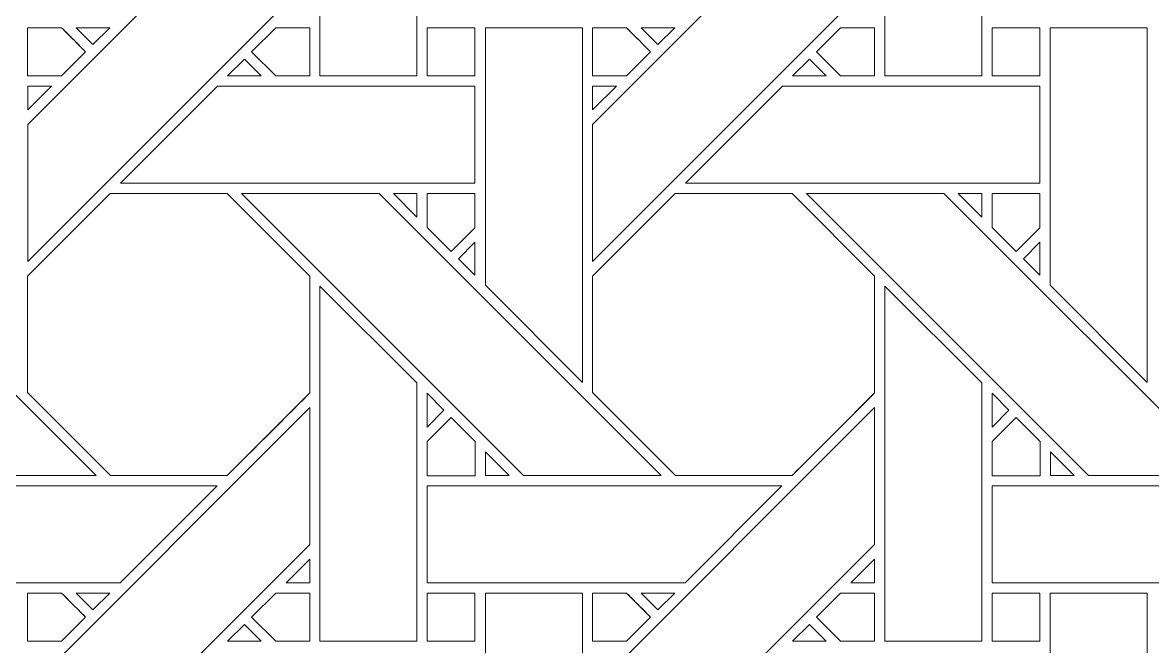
# Model space of a CAD drawing. Header units: inches. Extents: x 2.4 to 22.4, y -0.9 to 19.1.
# Drawn here: x 5.971 to 7.868, y 8.097 to 9.144 of the extents above; entities that cross this region are included whole.
import ezdxf

# ---------------------------------------------------------------- set-up
doc = ezdxf.new("R2010")
doc.units = ezdxf.units.IN
doc.header["$MEASUREMENT"] = 0
doc.layers.add('Design', color=7, linetype='Continuous', lineweight=0)

msp = doc.modelspace()

# ---------------------------------------------------------------- linework, layer by layer
at = {"layer": 'Design'}
for points, knots in [([(12.3829, 19.0948), (6.86, 19.0948), (2.3829, 14.6176), (2.3829, 9.0948), (2.3829, 3.5719), (6.86, -0.9052), (12.3829, -0.9052), (17.9057, -0.9052), (22.3829, 3.5719), (22.3829, 9.0948), (22.3829, 14.6176), (17.9057, 19.0948), (12.3829, 19.0948)], [0, 0, 0, 0, 1, 1, 1, 2, 2, 2, 3, 3, 3, 4, 4, 4, 4]), ([(12.3829, 17.972), (7.4801, 17.972), (3.5056, 13.9975), (3.5056, 9.0948), (3.5056, 4.192), (7.4801, 0.2175), (12.3829, 0.2175), (17.2856, 0.2175), (21.2601, 4.192), (21.2601, 9.0948), (21.2601, 13.9975), (17.2856, 17.972), (12.3829, 17.972)], [0, 0, 0, 0, 1, 1, 1, 2, 2, 2, 3, 3, 3, 4, 4, 4, 4]), ([(6.6329, 9.4881), (6.6329, 9.4881), (6.6329, 9.0544), (6.6329, 9.0544), (6.6329, 9.0544), (6.4701, 9.0544), (6.4701, 9.0544), (6.4701, 9.0544), (6.4701, 9.6502), (6.4701, 9.6502), (6.4701, 9.6502), (6.6329, 9.4881), (6.6329, 9.4881)], [0, 0, 0, 0, 1, 1, 1, 2, 2, 2, 3, 3, 3, 4, 4, 4, 4]), ([(7.5816, 9.4881), (7.5816, 9.4881), (7.5816, 9.0544), (7.5816, 9.0544), (7.5816, 9.0544), (7.4188, 9.0544), (7.4188, 9.0544), (7.4188, 9.0544), (7.4188, 9.6502), (7.4188, 9.6502), (7.4188, 9.6502), (7.5816, 9.4881), (7.5816, 9.4881)], [0, 0, 0, 0, 1, 1, 1, 2, 2, 2, 3, 3, 3, 4, 4, 4, 4]), ([(5.9793, 8.9731), (5.9793, 8.9731), (6.453, 9.4467), (6.453, 9.4467), (6.453, 9.4467), (6.453, 9.2166), (6.453, 9.2166), (6.453, 9.2166), (5.9793, 8.743), (5.9793, 8.743), (5.9793, 8.743), (5.9793, 8.9731), (5.9793, 8.9731)], [0, 0, 0, 0, 1, 1, 1, 2, 2, 2, 3, 3, 3, 4, 4, 4, 4]), ([(6.928, 8.9731), (6.928, 8.9731), (7.4017, 9.4467), (7.4017, 9.4467), (7.4017, 9.4467), (7.4017, 9.2166), (7.4017, 9.2166), (7.4017, 9.2166), (6.928, 8.743), (6.928, 8.743), (6.928, 8.743), (6.928, 8.9731), (6.928, 8.9731)], [0, 0, 0, 0, 1, 1, 1, 2, 2, 2, 3, 3, 3, 4, 4, 4, 4]), ([(5.9792, 9.0544), (5.9792, 9.0544), (5.9792, 9.1352), (5.9792, 9.1352), (5.9792, 9.1352), (6.0363, 9.1352), (6.0363, 9.1352), (6.0414, 9.1301), (6.0722, 9.0993), (6.0766, 9.0948), (6.0766, 9.0948), (6.0362, 9.0544), (6.0362, 9.0544), (6.0362, 9.0544), (5.9792, 9.0544), (5.9792, 9.0544)], [0, 0, 0, 0, 1, 1, 1, 2, 2, 2, 3, 3, 3, 4, 4, 4, 5, 5, 5, 5]), ([(6.062, 9.1096), (6.062, 9.1096), (6.0766, 9.0948), (6.0766, 9.0948), (6.0766, 9.0948), (6.0362, 9.0544), (6.0362, 9.0544), (6.0362, 9.0544), (5.9792, 9.0544), (5.9792, 9.0544), (5.9792, 9.0544), (5.9792, 9.1352), (5.9792, 9.1352), (5.9792, 9.1352), (6.0363, 9.1352), (6.0363, 9.1352), (6.0419, 9.1296), (6.0524, 9.1192), (6.062, 9.1096)], [0, 0, 0, 0, 1, 1, 1, 2, 2, 2, 3, 3, 3, 4, 4, 4, 5, 5, 5, 6, 6, 6, 6]), ([(6.0607, 9.1352), (6.0607, 9.1352), (6.1172, 9.1352), (6.1172, 9.1352), (6.1172, 9.1352), (6.0889, 9.107), (6.0889, 9.107), (6.0889, 9.107), (6.0607, 9.1352), (6.0607, 9.1352)], [0, 0, 0, 0, 1, 1, 1, 2, 2, 2, 3, 3, 3, 3]), ([(6.3958, 9.0544), (6.3958, 9.0544), (6.3554, 9.0948), (6.3554, 9.0948), (6.3554, 9.0948), (6.3959, 9.1352), (6.3959, 9.1352), (6.3959, 9.1352), (6.4529, 9.1352), (6.4529, 9.1352), (6.4529, 9.1352), (6.4529, 9.0544), (6.4529, 9.0544), (6.4529, 9.0544), (6.3958, 9.0544), (6.3958, 9.0544)], [0, 0, 0, 0, 1, 1, 1, 2, 2, 2, 3, 3, 3, 4, 4, 4, 5, 5, 5, 5]), ([(6.3554, 9.0948), (6.3554, 9.0948), (6.3959, 9.1352), (6.3959, 9.1352), (6.3959, 9.1352), (6.4529, 9.1352), (6.4529, 9.1352), (6.4529, 9.1352), (6.4529, 9.0544), (6.4529, 9.0544), (6.4529, 9.0544), (6.3958, 9.0544), (6.3958, 9.0544), (6.3958, 9.0544), (6.3554, 9.0948), (6.3554, 9.0948)], [0, 0, 0, 0, 1, 1, 1, 2, 2, 2, 3, 3, 3, 4, 4, 4, 5, 5, 5, 5]), ([(6.6501, 9.0544), (6.6501, 9.0544), (6.6501, 9.1352), (6.6501, 9.1352), (6.6501, 9.1352), (6.7304, 9.1352), (6.7304, 9.1352), (6.7304, 9.1352), (6.7304, 9.0544), (6.7304, 9.0544), (6.7304, 9.0544), (6.6501, 9.0544), (6.6501, 9.0544)], [0, 0, 0, 0, 1, 1, 1, 2, 2, 2, 3, 3, 3, 4, 4, 4, 4]), ([(6.7304, 9.1352), (6.7304, 9.1352), (6.7304, 9.0544), (6.7304, 9.0544), (6.7304, 9.0544), (6.6501, 9.0544), (6.6501, 9.0544), (6.6501, 9.0544), (6.6501, 9.1352), (6.6501, 9.1352), (6.6501, 9.1352), (6.7304, 9.1352), (6.7304, 9.1352)], [0, 0, 0, 0, 1, 1, 1, 2, 2, 2, 3, 3, 3, 4, 4, 4, 4]), ([(6.9109, 9.1352), (6.9109, 9.1352), (6.9109, 8.5401), (6.9109, 8.5401), (6.9109, 8.5401), (6.748, 8.703), (6.748, 8.703), (6.748, 8.703), (6.748, 9.1352), (6.748, 9.1352), (6.748, 9.1352), (6.9109, 9.1352), (6.9109, 9.1352)], [0, 0, 0, 0, 1, 1, 1, 2, 2, 2, 3, 3, 3, 4, 4, 4, 4]), ([(6.928, 9.0544), (6.928, 9.0544), (6.928, 9.1352), (6.928, 9.1352), (6.928, 9.1352), (6.985, 9.1352), (6.985, 9.1352), (6.9902, 9.1301), (7.021, 9.0993), (7.0254, 9.0948), (7.0254, 9.0948), (6.985, 9.0544), (6.985, 9.0544), (6.985, 9.0544), (6.928, 9.0544), (6.928, 9.0544)], [0, 0, 0, 0, 1, 1, 1, 2, 2, 2, 3, 3, 3, 4, 4, 4, 5, 5, 5, 5]), ([(7.0103, 9.11), (7.0103, 9.11), (7.0254, 9.0948), (7.0254, 9.0948), (7.0254, 9.0948), (6.985, 9.0544), (6.985, 9.0544), (6.985, 9.0544), (6.928, 9.0544), (6.928, 9.0544), (6.928, 9.0544), (6.928, 9.1352), (6.928, 9.1352), (6.928, 9.1352), (6.985, 9.1352), (6.985, 9.1352), (6.9905, 9.1297), (7.0008, 9.1195), (7.0103, 9.11)], [0, 0, 0, 0, 1, 1, 1, 2, 2, 2, 3, 3, 3, 4, 4, 4, 5, 5, 5, 6, 6, 6, 6]), ([(7.0095, 9.1352), (7.0095, 9.1352), (7.0659, 9.1352), (7.0659, 9.1352), (7.0659, 9.1352), (7.0376, 9.107), (7.0376, 9.107), (7.0376, 9.107), (7.0095, 9.1352), (7.0095, 9.1352)], [0, 0, 0, 0, 1, 1, 1, 2, 2, 2, 3, 3, 3, 3]), ([(7.3445, 9.0544), (7.3445, 9.0544), (7.3042, 9.0948), (7.3042, 9.0948), (7.3042, 9.0948), (7.3446, 9.1352), (7.3446, 9.1352), (7.3446, 9.1352), (7.4017, 9.1352), (7.4017, 9.1352), (7.4017, 9.1352), (7.4017, 9.0544), (7.4017, 9.0544), (7.4017, 9.0544), (7.3445, 9.0544), (7.3445, 9.0544)], [0, 0, 0, 0, 1, 1, 1, 2, 2, 2, 3, 3, 3, 4, 4, 4, 5, 5, 5, 5]), ([(7.3042, 9.0948), (7.3042, 9.0948), (7.3446, 9.1352), (7.3446, 9.1352), (7.3446, 9.1352), (7.4017, 9.1352), (7.4017, 9.1352), (7.4017, 9.1352), (7.4017, 9.0544), (7.4017, 9.0544), (7.4017, 9.0544), (7.3445, 9.0544), (7.3445, 9.0544), (7.3445, 9.0544), (7.3042, 9.0948), (7.3042, 9.0948)], [0, 0, 0, 0, 1, 1, 1, 2, 2, 2, 3, 3, 3, 4, 4, 4, 5, 5, 5, 5]), ([(7.5989, 9.0544), (7.5989, 9.0544), (7.5989, 9.1352), (7.5989, 9.1352), (7.5989, 9.1352), (7.6791, 9.1352), (7.6791, 9.1352), (7.6791, 9.1352), (7.6791, 9.0544), (7.6791, 9.0544), (7.6791, 9.0544), (7.5989, 9.0544), (7.5989, 9.0544)], [0, 0, 0, 0, 1, 1, 1, 2, 2, 2, 3, 3, 3, 4, 4, 4, 4]), ([(7.5989, 9.1352), (7.5989, 9.1352), (7.6791, 9.1352), (7.6791, 9.1352), (7.6791, 9.1352), (7.6791, 9.0544), (7.6791, 9.0544), (7.6791, 9.0544), (7.5989, 9.0544), (7.5989, 9.0544), (7.5989, 9.0544), (7.5989, 9.1352), (7.5989, 9.1352)], [0, 0, 0, 0, 1, 1, 1, 2, 2, 2, 3, 3, 3, 4, 4, 4, 4]), ([(7.8596, 9.1352), (7.8596, 9.1352), (7.8596, 8.5401), (7.8596, 8.5401), (7.8596, 8.5401), (7.6967, 8.703), (7.6967, 8.703), (7.6967, 8.703), (7.6967, 9.1352), (7.6967, 9.1352), (7.6967, 9.1352), (7.8596, 9.1352), (7.8596, 9.1352)], [0, 0, 0, 0, 1, 1, 1, 2, 2, 2, 3, 3, 3, 4, 4, 4, 4]), ([(6.3716, 9.0544), (6.3716, 9.0544), (6.3151, 9.0544), (6.3151, 9.0544), (6.3151, 9.0544), (6.3434, 9.0827), (6.3434, 9.0827), (6.3434, 9.0827), (6.3716, 9.0544), (6.3716, 9.0544)], [0, 0, 0, 0, 1, 1, 1, 2, 2, 2, 3, 3, 3, 3]), ([(7.3204, 9.0544), (7.3204, 9.0544), (7.2639, 9.0544), (7.2639, 9.0544), (7.2639, 9.0544), (7.2921, 9.0827), (7.2921, 9.0827), (7.2921, 9.0827), (7.3204, 9.0544), (7.3204, 9.0544)], [0, 0, 0, 0, 1, 1, 1, 2, 2, 2, 3, 3, 3, 3]), ([(6.0191, 9.0373), (6.0191, 9.0373), (5.9793, 8.9975), (5.9793, 8.9975), (5.9793, 8.9975), (5.9793, 9.0373), (5.9793, 9.0373), (5.9793, 9.0373), (6.0191, 9.0373), (6.0191, 9.0373)], [0, 0, 0, 0, 1, 1, 1, 2, 2, 2, 3, 3, 3, 3]), ([(6.298, 9.0373), (6.298, 9.0373), (6.7304, 9.0373), (6.7304, 9.0373), (6.7304, 9.0373), (6.7304, 8.8745), (6.7304, 8.8745), (6.7304, 8.8745), (6.1351, 8.8745), (6.1351, 8.8745), (6.1351, 8.8745), (6.298, 9.0373), (6.298, 9.0373)], [0, 0, 0, 0, 1, 1, 1, 2, 2, 2, 3, 3, 3, 4, 4, 4, 4]), ([(6.9679, 9.0373), (6.9679, 9.0373), (6.928, 8.9974), (6.928, 8.9974), (6.928, 8.9974), (6.928, 9.0373), (6.928, 9.0373), (6.928, 9.0373), (6.9679, 9.0373), (6.9679, 9.0373)], [0, 0, 0, 0, 1, 1, 1, 2, 2, 2, 3, 3, 3, 3]), ([(7.2467, 9.0373), (7.2467, 9.0373), (7.6792, 9.0373), (7.6792, 9.0373), (7.6792, 9.0373), (7.6792, 8.8745), (7.6792, 8.8745), (7.6792, 8.8745), (7.0839, 8.8745), (7.0839, 8.8745), (7.0839, 8.8745), (7.2467, 9.0373), (7.2467, 9.0373)], [0, 0, 0, 0, 1, 1, 1, 2, 2, 2, 3, 3, 3, 4, 4, 4, 4]), ([(5.6207, 8.8573), (5.6207, 8.8573), (6.0943, 8.3837), (6.0943, 8.3837), (6.0943, 8.3837), (5.8633, 8.3837), (5.8633, 8.3837), (5.8633, 8.3837), (5.3897, 8.8573), (5.3897, 8.8573), (5.3897, 8.8573), (5.6207, 8.8573), (5.6207, 8.8573)], [0, 0, 0, 0, 1, 1, 1, 2, 2, 2, 3, 3, 3, 4, 4, 4, 4]), ([(6.3142, 8.3837), (6.3142, 8.3837), (6.1185, 8.3837), (6.1185, 8.3837), (6.1185, 8.3837), (5.9792, 8.5229), (5.9792, 8.5229), (5.9792, 8.5229), (5.9792, 8.7186), (5.9792, 8.7186), (5.9792, 8.7186), (6.1179, 8.8573), (6.1179, 8.8573), (6.1179, 8.8573), (6.3142, 8.8573), (6.3142, 8.8573), (6.3142, 8.8573), (6.4529, 8.7186), (6.4529, 8.7186), (6.4529, 8.7186), (6.4529, 8.5224), (6.4529, 8.5224), (6.4351, 8.5045), (6.3232, 8.3927), (6.3142, 8.3837)], [0, 0, 0, 0, 1, 1, 1, 2, 2, 2, 3, 3, 3, 4, 4, 4, 5, 5, 5, 6, 6, 6, 7, 7, 7, 8, 8, 8, 8]), ([(5.9792, 8.7186), (5.9792, 8.7186), (6.1179, 8.8573), (6.1179, 8.8573), (6.1179, 8.8573), (6.3142, 8.8573), (6.3142, 8.8573), (6.3142, 8.8573), (6.4529, 8.7186), (6.4529, 8.7186), (6.4529, 8.7186), (6.4529, 8.5224), (6.4529, 8.5224), (6.4349, 8.5042), (6.323, 8.3925), (6.3142, 8.3837), (6.3142, 8.3837), (6.1185, 8.3837), (6.1185, 8.3837), (6.1185, 8.3837), (5.9792, 8.5229), (5.9792, 8.5229), (5.9792, 8.5229), (5.9792, 8.7186), (5.9792, 8.7186)], [0, 0, 0, 0, 1, 1, 1, 2, 2, 2, 3, 3, 3, 4, 4, 4, 5, 5, 5, 6, 6, 6, 7, 7, 7, 8, 8, 8, 8]), ([(6.5694, 8.8573), (6.5694, 8.8573), (7.043, 8.3837), (7.043, 8.3837), (7.043, 8.3837), (6.812, 8.3837), (6.812, 8.3837), (6.812, 8.3837), (6.3385, 8.8573), (6.3385, 8.8573), (6.3385, 8.8573), (6.5694, 8.8573), (6.5694, 8.8573)], [0, 0, 0, 0, 1, 1, 1, 2, 2, 2, 3, 3, 3, 4, 4, 4, 4]), ([(6.633, 8.8573), (6.633, 8.8573), (6.633, 8.8175), (6.633, 8.8175), (6.633, 8.8175), (6.5935, 8.8573), (6.5935, 8.8573), (6.5935, 8.8573), (6.633, 8.8573), (6.633, 8.8573)], [0, 0, 0, 0, 1, 1, 1, 2, 2, 2, 3, 3, 3, 3]), ([(6.6501, 8.8001), (6.6501, 8.8001), (6.6501, 8.8573), (6.6501, 8.8573), (6.6501, 8.8573), (6.7304, 8.8573), (6.7304, 8.8573), (6.7304, 8.8573), (6.7304, 8.7997), (6.7304, 8.7997), (6.7304, 8.7997), (6.6904, 8.7598), (6.6904, 8.7598), (6.6904, 8.7598), (6.6501, 8.8001), (6.6501, 8.8001)], [0, 0, 0, 0, 1, 1, 1, 2, 2, 2, 3, 3, 3, 4, 4, 4, 5, 5, 5, 5]), ([(6.6904, 8.7598), (6.6904, 8.7598), (6.6501, 8.8001), (6.6501, 8.8001), (6.6501, 8.8001), (6.6501, 8.8573), (6.6501, 8.8573), (6.6501, 8.8573), (6.7304, 8.8573), (6.7304, 8.8573), (6.7304, 8.8573), (6.7304, 8.7997), (6.7304, 8.7997), (6.7304, 8.7997), (6.6904, 8.7598), (6.6904, 8.7598)], [0, 0, 0, 0, 1, 1, 1, 2, 2, 2, 3, 3, 3, 4, 4, 4, 5, 5, 5, 5]), ([(7.2629, 8.3837), (7.2629, 8.3837), (7.0672, 8.3837), (7.0672, 8.3837), (7.0672, 8.3837), (6.928, 8.5229), (6.928, 8.5229), (6.928, 8.5229), (6.928, 8.7186), (6.928, 8.7186), (6.928, 8.7186), (7.0667, 8.8573), (7.0667, 8.8573), (7.0667, 8.8573), (7.2629, 8.8573), (7.2629, 8.8573), (7.2629, 8.8573), (7.4016, 8.7186), (7.4016, 8.7186), (7.4016, 8.7186), (7.4016, 8.5224), (7.4016, 8.5224), (7.3838, 8.5044), (7.2719, 8.3927), (7.2629, 8.3837)], [0, 0, 0, 0, 1, 1, 1, 2, 2, 2, 3, 3, 3, 4, 4, 4, 5, 5, 5, 6, 6, 6, 7, 7, 7, 8, 8, 8, 8]), ([(6.928, 8.7186), (6.928, 8.7186), (7.0667, 8.8573), (7.0667, 8.8573), (7.0667, 8.8573), (7.2629, 8.8573), (7.2629, 8.8573), (7.2629, 8.8573), (7.4016, 8.7186), (7.4016, 8.7186), (7.4016, 8.7186), (7.4016, 8.5224), (7.4016, 8.5224), (7.3843, 8.5049), (7.2723, 8.3931), (7.2629, 8.3837), (7.2629, 8.3837), (7.0672, 8.3837), (7.0672, 8.3837), (7.0672, 8.3837), (6.928, 8.5229), (6.928, 8.5229), (6.928, 8.5229), (6.928, 8.7186), (6.928, 8.7186)], [0, 0, 0, 0, 1, 1, 1, 2, 2, 2, 3, 3, 3, 4, 4, 4, 5, 5, 5, 6, 6, 6, 7, 7, 7, 8, 8, 8, 8]), ([(7.5181, 8.8573), (7.5181, 8.8573), (7.9918, 8.3837), (7.9918, 8.3837), (7.9918, 8.3837), (7.7607, 8.3837), (7.7607, 8.3837), (7.7607, 8.3837), (7.2872, 8.8573), (7.2872, 8.8573), (7.2872, 8.8573), (7.5181, 8.8573), (7.5181, 8.8573)], [0, 0, 0, 0, 1, 1, 1, 2, 2, 2, 3, 3, 3, 4, 4, 4, 4]), ([(7.5817, 8.8573), (7.5817, 8.8573), (7.5817, 8.8175), (7.5817, 8.8175), (7.5817, 8.8175), (7.5422, 8.8573), (7.5422, 8.8573), (7.5422, 8.8573), (7.5817, 8.8573), (7.5817, 8.8573)], [0, 0, 0, 0, 1, 1, 1, 2, 2, 2, 3, 3, 3, 3]), ([(7.6791, 8.8573), (7.6791, 8.8573), (7.6791, 8.7997), (7.6791, 8.7997), (7.6791, 8.7997), (7.6392, 8.7598), (7.6392, 8.7598), (7.6392, 8.7598), (7.5988, 8.8001), (7.5988, 8.8001), (7.5988, 8.8001), (7.5988, 8.8573), (7.5988, 8.8573), (7.5988, 8.8573), (7.6791, 8.8573), (7.6791, 8.8573)], [0, 0, 0, 0, 1, 1, 1, 2, 2, 2, 3, 3, 3, 4, 4, 4, 5, 5, 5, 5]), ([(7.6392, 8.7598), (7.6392, 8.7598), (7.5988, 8.8001), (7.5988, 8.8001), (7.5988, 8.8001), (7.5988, 8.8573), (7.5988, 8.8573), (7.5988, 8.8573), (7.6791, 8.8573), (7.6791, 8.8573), (7.6791, 8.8573), (7.6791, 8.7997), (7.6791, 8.7997), (7.6791, 8.7997), (7.6392, 8.7598), (7.6392, 8.7598)], [0, 0, 0, 0, 1, 1, 1, 2, 2, 2, 3, 3, 3, 4, 4, 4, 5, 5, 5, 5]), ([(6.7304, 8.7755), (6.7304, 8.7755), (6.7304, 8.7203), (6.7304, 8.7203), (6.7304, 8.7203), (6.7027, 8.7477), (6.7027, 8.7477), (6.7027, 8.7477), (6.7304, 8.7755), (6.7304, 8.7755)], [0, 0, 0, 0, 1, 1, 1, 2, 2, 2, 3, 3, 3, 3]), ([(7.6792, 8.7755), (7.6792, 8.7755), (7.6792, 8.7203), (7.6792, 8.7203), (7.6792, 8.7203), (7.6514, 8.7477), (7.6514, 8.7477), (7.6514, 8.7477), (7.6792, 8.7755), (7.6792, 8.7755)], [0, 0, 0, 0, 1, 1, 1, 2, 2, 2, 3, 3, 3, 3]), ([(6.6329, 8.5394), (6.6329, 8.5394), (6.6329, 8.1057), (6.6329, 8.1057), (6.6329, 8.1057), (6.4701, 8.1057), (6.4701, 8.1057), (6.4701, 8.1057), (6.4701, 8.7015), (6.4701, 8.7015), (6.4701, 8.7015), (6.6329, 8.5394), (6.6329, 8.5394)], [0, 0, 0, 0, 1, 1, 1, 2, 2, 2, 3, 3, 3, 4, 4, 4, 4]), ([(7.5816, 8.5394), (7.5816, 8.5394), (7.5816, 8.1057), (7.5816, 8.1057), (7.5816, 8.1057), (7.4188, 8.1057), (7.4188, 8.1057), (7.4188, 8.1057), (7.4188, 8.7015), (7.4188, 8.7015), (7.4188, 8.7015), (7.5816, 8.5394), (7.5816, 8.5394)], [0, 0, 0, 0, 1, 1, 1, 2, 2, 2, 3, 3, 3, 4, 4, 4, 4]), ([(6.6502, 8.4651), (6.6502, 8.4651), (6.6502, 8.5219), (6.6502, 8.5219), (6.6502, 8.5219), (6.6784, 8.4933), (6.6784, 8.4933), (6.6784, 8.4933), (6.6502, 8.4651), (6.6502, 8.4651)], [0, 0, 0, 0, 1, 1, 1, 2, 2, 2, 3, 3, 3, 3]), ([(7.5989, 8.4651), (7.5989, 8.4651), (7.5989, 8.5219), (7.5989, 8.5219), (7.5989, 8.5219), (7.6271, 8.4933), (7.6271, 8.4933), (7.6271, 8.4933), (7.5989, 8.4651), (7.5989, 8.4651)], [0, 0, 0, 0, 1, 1, 1, 2, 2, 2, 3, 3, 3, 3]), ([(5.9793, 8.0244), (5.9793, 8.0244), (6.453, 8.498), (6.453, 8.498), (6.453, 8.498), (6.453, 8.2679), (6.453, 8.2679), (6.453, 8.2679), (5.9793, 7.7943), (5.9793, 7.7943), (5.9793, 7.7943), (5.9793, 8.0244), (5.9793, 8.0244)], [0, 0, 0, 0, 1, 1, 1, 2, 2, 2, 3, 3, 3, 4, 4, 4, 4]), ([(6.928, 8.0244), (6.928, 8.0244), (7.4017, 8.498), (7.4017, 8.498), (7.4017, 8.498), (7.4017, 8.2679), (7.4017, 8.2679), (7.4017, 8.2679), (6.928, 7.7943), (6.928, 7.7943), (6.928, 7.7943), (6.928, 8.0244), (6.928, 8.0244)], [0, 0, 0, 0, 1, 1, 1, 2, 2, 2, 3, 3, 3, 4, 4, 4, 4]), ([(6.6501, 8.3834), (6.6501, 8.3834), (6.6501, 8.4407), (6.6501, 8.4407), (6.6501, 8.4407), (6.6904, 8.4811), (6.6904, 8.4811), (6.6904, 8.4811), (6.7308, 8.4407), (6.7308, 8.4407), (6.7308, 8.4407), (6.7308, 8.3834), (6.7308, 8.3834), (6.7308, 8.3834), (6.6501, 8.3834), (6.6501, 8.3834)], [0, 0, 0, 0, 1, 1, 1, 2, 2, 2, 3, 3, 3, 4, 4, 4, 5, 5, 5, 5]), ([(6.6904, 8.4811), (6.6904, 8.4811), (6.7308, 8.4407), (6.7308, 8.4407), (6.7308, 8.4407), (6.7308, 8.3834), (6.7308, 8.3834), (6.7308, 8.3834), (6.6501, 8.3834), (6.6501, 8.3834), (6.6501, 8.3834), (6.6501, 8.4407), (6.6501, 8.4407), (6.6501, 8.4407), (6.6904, 8.4811), (6.6904, 8.4811)], [0, 0, 0, 0, 1, 1, 1, 2, 2, 2, 3, 3, 3, 4, 4, 4, 5, 5, 5, 5]), ([(7.5989, 8.3834), (7.5989, 8.3834), (7.5989, 8.4407), (7.5989, 8.4407), (7.5989, 8.4407), (7.6392, 8.4811), (7.6392, 8.4811), (7.6392, 8.4811), (7.6795, 8.4407), (7.6795, 8.4407), (7.6795, 8.4407), (7.6795, 8.3834), (7.6795, 8.3834), (7.6795, 8.3834), (7.5989, 8.3834), (7.5989, 8.3834)], [0, 0, 0, 0, 1, 1, 1, 2, 2, 2, 3, 3, 3, 4, 4, 4, 5, 5, 5, 5]), ([(7.5989, 8.3834), (7.5989, 8.3834), (7.5989, 8.4407), (7.5989, 8.4407), (7.5989, 8.4407), (7.6392, 8.4811), (7.6392, 8.4811), (7.6392, 8.4811), (7.6795, 8.4407), (7.6795, 8.4407), (7.6795, 8.4407), (7.6795, 8.3834), (7.6795, 8.3834), (7.6795, 8.3834), (7.5989, 8.3834), (7.5989, 8.3834)], [0, 0, 0, 0, 1, 1, 1, 2, 2, 2, 3, 3, 3, 4, 4, 4, 5, 5, 5, 5]), ([(6.7481, 8.3837), (6.7481, 8.3837), (6.7481, 8.4235), (6.7481, 8.4235), (6.7481, 8.4235), (6.7878, 8.3837), (6.7878, 8.3837), (6.7878, 8.3837), (6.7481, 8.3837), (6.7481, 8.3837)], [0, 0, 0, 0, 1, 1, 1, 2, 2, 2, 3, 3, 3, 3]), ([(7.7365, 8.3837), (7.7365, 8.3837), (7.6968, 8.3837), (7.6968, 8.3837), (7.6968, 8.3837), (7.6968, 8.4235), (7.6968, 8.4235), (7.6968, 8.4235), (7.7365, 8.3837), (7.7365, 8.3837)], [0, 0, 0, 0, 1, 1, 1, 2, 2, 2, 3, 3, 3, 3]), ([(5.7015, 8.2037), (5.7015, 8.2037), (5.7015, 8.3664), (5.7015, 8.3664), (5.7015, 8.3664), (6.2972, 8.3664), (6.2972, 8.3664), (6.2972, 8.3664), (6.1344, 8.2037), (6.1344, 8.2037), (6.1344, 8.2037), (5.7015, 8.2037), (5.7015, 8.2037)], [0, 0, 0, 0, 1, 1, 1, 2, 2, 2, 3, 3, 3, 4, 4, 4, 4]), ([(6.6502, 8.2037), (6.6502, 8.2037), (6.6502, 8.3664), (6.6502, 8.3664), (6.6502, 8.3664), (7.2459, 8.3664), (7.2459, 8.3664), (7.2459, 8.3664), (7.0832, 8.2037), (7.0832, 8.2037), (7.0832, 8.2037), (6.6502, 8.2037), (6.6502, 8.2037)], [0, 0, 0, 0, 1, 1, 1, 2, 2, 2, 3, 3, 3, 4, 4, 4, 4]), ([(7.5989, 8.2037), (7.5989, 8.2037), (7.5989, 8.3664), (7.5989, 8.3664), (7.5989, 8.3664), (8.1946, 8.3664), (8.1946, 8.3664), (8.1946, 8.3664), (8.0319, 8.2037), (8.0319, 8.2037), (8.0319, 8.2037), (7.5989, 8.2037), (7.5989, 8.2037)], [0, 0, 0, 0, 1, 1, 1, 2, 2, 2, 3, 3, 3, 4, 4, 4, 4]), ([(6.4132, 8.2038), (6.4132, 8.2038), (6.453, 8.2435), (6.453, 8.2435), (6.453, 8.2435), (6.453, 8.2038), (6.453, 8.2038), (6.453, 8.2038), (6.4132, 8.2038), (6.4132, 8.2038)], [0, 0, 0, 0, 1, 1, 1, 2, 2, 2, 3, 3, 3, 3]), ([(7.3619, 8.2038), (7.3619, 8.2038), (7.4017, 8.2435), (7.4017, 8.2435), (7.4017, 8.2435), (7.4017, 8.2038), (7.4017, 8.2038), (7.4017, 8.2038), (7.3619, 8.2038), (7.3619, 8.2038)], [0, 0, 0, 0, 1, 1, 1, 2, 2, 2, 3, 3, 3, 3]), ([(5.9792, 8.1057), (5.9792, 8.1057), (5.9792, 8.1865), (5.9792, 8.1865), (5.9792, 8.1865), (6.0363, 8.1865), (6.0363, 8.1865), (6.0414, 8.1813), (6.0722, 8.1505), (6.0766, 8.1461), (6.0766, 8.1461), (6.0362, 8.1057), (6.0362, 8.1057), (6.0362, 8.1057), (5.9792, 8.1057), (5.9792, 8.1057)], [0, 0, 0, 0, 1, 1, 1, 2, 2, 2, 3, 3, 3, 4, 4, 4, 5, 5, 5, 5]), ([(6.0766, 8.1461), (6.0766, 8.1461), (6.0362, 8.1057), (6.0362, 8.1057), (6.0362, 8.1057), (5.9792, 8.1057), (5.9792, 8.1057), (5.9792, 8.1057), (5.9792, 8.1865), (5.9792, 8.1865), (5.9792, 8.1865), (6.0363, 8.1865), (6.0363, 8.1865), (6.0416, 8.1812), (6.0724, 8.1504), (6.0766, 8.1461)], [0, 0, 0, 0, 1, 1, 1, 2, 2, 2, 3, 3, 3, 4, 4, 4, 5, 5, 5, 5]), ([(6.0607, 8.1865), (6.0607, 8.1865), (6.1172, 8.1865), (6.1172, 8.1865), (6.1172, 8.1865), (6.0889, 8.1583), (6.0889, 8.1583), (6.0889, 8.1583), (6.0607, 8.1865), (6.0607, 8.1865)], [0, 0, 0, 0, 1, 1, 1, 2, 2, 2, 3, 3, 3, 3]), ([(6.3958, 8.1057), (6.3958, 8.1057), (6.3554, 8.1461), (6.3554, 8.1461), (6.3554, 8.1461), (6.3959, 8.1865), (6.3959, 8.1865), (6.3959, 8.1865), (6.4529, 8.1865), (6.4529, 8.1865), (6.4529, 8.1865), (6.4529, 8.1057), (6.4529, 8.1057), (6.4529, 8.1057), (6.3958, 8.1057), (6.3958, 8.1057)], [0, 0, 0, 0, 1, 1, 1, 2, 2, 2, 3, 3, 3, 4, 4, 4, 5, 5, 5, 5]), ([(6.3554, 8.1461), (6.3554, 8.1461), (6.3959, 8.1865), (6.3959, 8.1865), (6.3959, 8.1865), (6.4529, 8.1865), (6.4529, 8.1865), (6.4529, 8.1865), (6.4529, 8.1057), (6.4529, 8.1057), (6.4529, 8.1057), (6.3958, 8.1057), (6.3958, 8.1057), (6.3958, 8.1057), (6.3554, 8.1461), (6.3554, 8.1461)], [0, 0, 0, 0, 1, 1, 1, 2, 2, 2, 3, 3, 3, 4, 4, 4, 5, 5, 5, 5]), ([(6.6501, 8.1057), (6.6501, 8.1057), (6.6501, 8.1865), (6.6501, 8.1865), (6.6501, 8.1865), (6.7304, 8.1865), (6.7304, 8.1865), (6.7304, 8.1865), (6.7304, 8.1057), (6.7304, 8.1057), (6.7304, 8.1057), (6.6501, 8.1057), (6.6501, 8.1057)], [0, 0, 0, 0, 1, 1, 1, 2, 2, 2, 3, 3, 3, 4, 4, 4, 4]), ([(6.7304, 8.1865), (6.7304, 8.1865), (6.7304, 8.1057), (6.7304, 8.1057), (6.7304, 8.1057), (6.6501, 8.1057), (6.6501, 8.1057), (6.6501, 8.1057), (6.6501, 8.1865), (6.6501, 8.1865), (6.6501, 8.1865), (6.7304, 8.1865), (6.7304, 8.1865)], [0, 0, 0, 0, 1, 1, 1, 2, 2, 2, 3, 3, 3, 4, 4, 4, 4]), ([(6.9109, 8.1865), (6.9109, 8.1865), (6.9109, 7.5914), (6.9109, 7.5914), (6.9109, 7.5914), (6.748, 7.7543), (6.748, 7.7543), (6.748, 7.7543), (6.748, 8.1865), (6.748, 8.1865), (6.748, 8.1865), (6.9109, 8.1865), (6.9109, 8.1865)], [0, 0, 0, 0, 1, 1, 1, 2, 2, 2, 3, 3, 3, 4, 4, 4, 4]), ([(6.928, 8.1057), (6.928, 8.1057), (6.928, 8.1865), (6.928, 8.1865), (6.928, 8.1865), (6.985, 8.1865), (6.985, 8.1865), (6.9902, 8.1813), (7.021, 8.1505), (7.0254, 8.1461), (7.0254, 8.1461), (6.985, 8.1057), (6.985, 8.1057), (6.985, 8.1057), (6.928, 8.1057), (6.928, 8.1057)], [0, 0, 0, 0, 1, 1, 1, 2, 2, 2, 3, 3, 3, 4, 4, 4, 5, 5, 5, 5]), ([(7.011, 8.1605), (7.011, 8.1605), (7.0254, 8.1461), (7.0254, 8.1461), (7.0254, 8.1461), (6.985, 8.1057), (6.985, 8.1057), (6.985, 8.1057), (6.928, 8.1057), (6.928, 8.1057), (6.928, 8.1057), (6.928, 8.1865), (6.928, 8.1865), (6.928, 8.1865), (6.985, 8.1865), (6.985, 8.1865), (6.9907, 8.1809), (7.0014, 8.1702), (7.011, 8.1605)], [0, 0, 0, 0, 1, 1, 1, 2, 2, 2, 3, 3, 3, 4, 4, 4, 5, 5, 5, 6, 6, 6, 6]), ([(7.0095, 8.1865), (7.0095, 8.1865), (7.0659, 8.1865), (7.0659, 8.1865), (7.0659, 8.1865), (7.0376, 8.1583), (7.0376, 8.1583), (7.0376, 8.1583), (7.0095, 8.1865), (7.0095, 8.1865)], [0, 0, 0, 0, 1, 1, 1, 2, 2, 2, 3, 3, 3, 3]), ([(7.3445, 8.1057), (7.3445, 8.1057), (7.3042, 8.1461), (7.3042, 8.1461), (7.3042, 8.1461), (7.3446, 8.1865), (7.3446, 8.1865), (7.3446, 8.1865), (7.4017, 8.1865), (7.4017, 8.1865), (7.4017, 8.1865), (7.4017, 8.1057), (7.4017, 8.1057), (7.4017, 8.1057), (7.3445, 8.1057), (7.3445, 8.1057)], [0, 0, 0, 0, 1, 1, 1, 2, 2, 2, 3, 3, 3, 4, 4, 4, 5, 5, 5, 5]), ([(7.3042, 8.1461), (7.3042, 8.1461), (7.3446, 8.1865), (7.3446, 8.1865), (7.3446, 8.1865), (7.4017, 8.1865), (7.4017, 8.1865), (7.4017, 8.1865), (7.4017, 8.1057), (7.4017, 8.1057), (7.4017, 8.1057), (7.3445, 8.1057), (7.3445, 8.1057), (7.3445, 8.1057), (7.3042, 8.1461), (7.3042, 8.1461)], [0, 0, 0, 0, 1, 1, 1, 2, 2, 2, 3, 3, 3, 4, 4, 4, 5, 5, 5, 5]), ([(7.5989, 8.1057), (7.5989, 8.1057), (7.5989, 8.1865), (7.5989, 8.1865), (7.5989, 8.1865), (7.6791, 8.1865), (7.6791, 8.1865), (7.6791, 8.1865), (7.6791, 8.1057), (7.6791, 8.1057), (7.6791, 8.1057), (7.5989, 8.1057), (7.5989, 8.1057)], [0, 0, 0, 0, 1, 1, 1, 2, 2, 2, 3, 3, 3, 4, 4, 4, 4]), ([(7.5989, 8.1865), (7.5989, 8.1865), (7.6791, 8.1865), (7.6791, 8.1865), (7.6791, 8.1865), (7.6791, 8.1057), (7.6791, 8.1057), (7.6791, 8.1057), (7.5989, 8.1057), (7.5989, 8.1057), (7.5989, 8.1057), (7.5989, 8.1865), (7.5989, 8.1865)], [0, 0, 0, 0, 1, 1, 1, 2, 2, 2, 3, 3, 3, 4, 4, 4, 4]), ([(7.8596, 8.1865), (7.8596, 8.1865), (7.8596, 7.5914), (7.8596, 7.5914), (7.8596, 7.5914), (7.6967, 7.7543), (7.6967, 7.7543), (7.6967, 7.7543), (7.6967, 8.1865), (7.6967, 8.1865), (7.6967, 8.1865), (7.8596, 8.1865), (7.8596, 8.1865)], [0, 0, 0, 0, 1, 1, 1, 2, 2, 2, 3, 3, 3, 4, 4, 4, 4]), ([(6.3716, 8.1057), (6.3716, 8.1057), (6.3151, 8.1057), (6.3151, 8.1057), (6.3151, 8.1057), (6.3434, 8.1339), (6.3434, 8.1339), (6.3434, 8.1339), (6.3716, 8.1057), (6.3716, 8.1057)], [0, 0, 0, 0, 1, 1, 1, 2, 2, 2, 3, 3, 3, 3]), ([(7.3204, 8.1057), (7.3204, 8.1057), (7.2639, 8.1057), (7.2639, 8.1057), (7.2639, 8.1057), (7.2921, 8.1339), (7.2921, 8.1339), (7.2921, 8.1339), (7.3204, 8.1057), (7.3204, 8.1057)], [0, 0, 0, 0, 1, 1, 1, 2, 2, 2, 3, 3, 3, 3])]:
    msp.add_open_spline(points, degree=3, knots=knots, dxfattribs=at)

doc.saveas('drawing.dxf')
